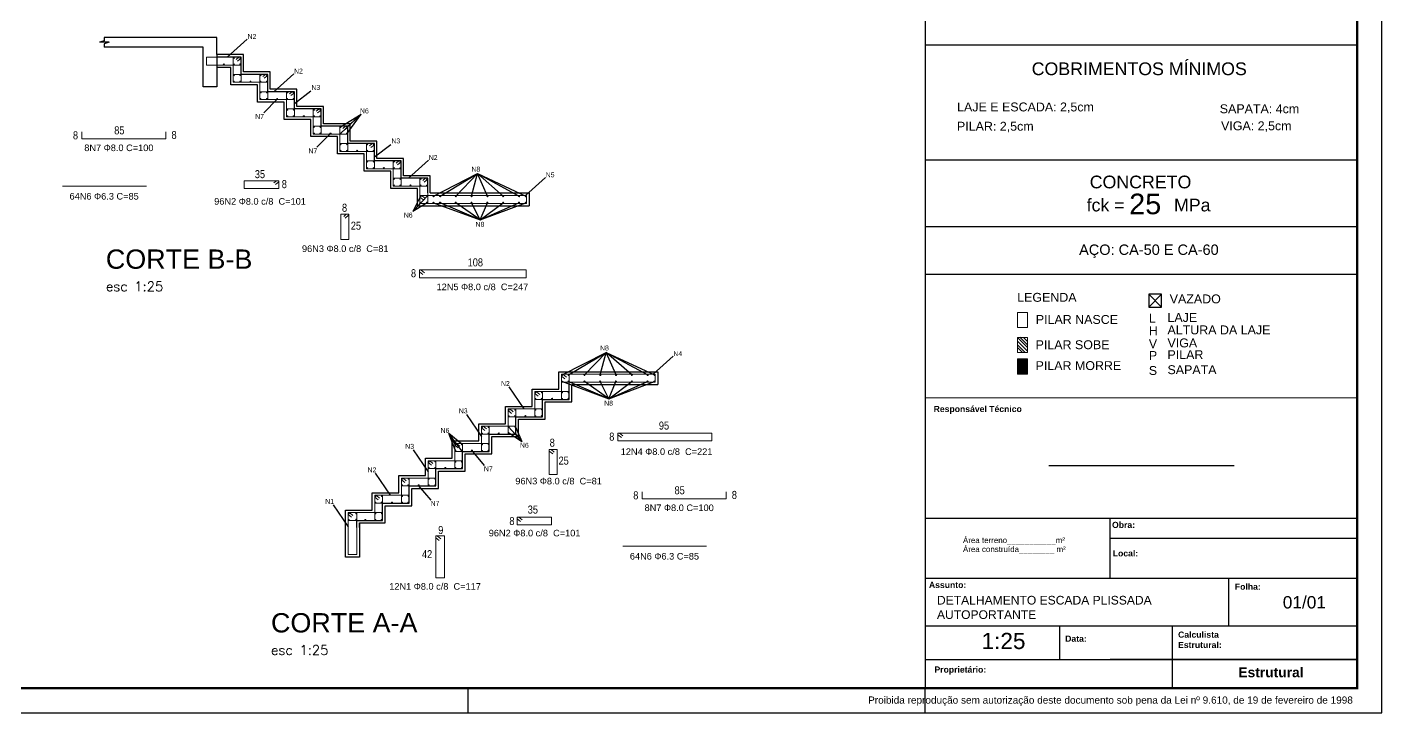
# Model space of a CAD drawing. Header units: millimetres. Extents: x 347 to 1066, y -69 to -10.
# Drawn here: x 644.9 to 699.8, y -69 to -41.2 of the extents above; entities that cross this region are included whole.
import ezdxf

# ---------------------------------------------------------------- set-up
doc = ezdxf.new("R2010")
doc.units = ezdxf.units.MM
for name, color, linetype in [('8', 8, 'Continuous'), ('ARQ-FOLHA', 7, 'Continuous'), ('ARQ-TEXTO4', 1, 'Continuous'), ('Camada 1', 7, 'Continuous'), ('COTA CYPE', 31, 'Continuous'), ('PDF_1', 7, 'Continuous'), ('PDF_3', 7, 'Continuous'), ('PDF_PILAR_BETAO', 7, 'Continuous')]:
    doc.layers.add(name, color=color, linetype=linetype)
for name, color, linetype, lineweight in [('ARM_LONGITUDINAL_Ø6_3', 31, 'Continuous', 9), ('ARM_LONGITUDINAL_Ø8', 32, 'Continuous', 9), ('G-ANNO-TEXT', 231, 'Continuous', 30)]:
    doc.layers.add(name, color=color, linetype=linetype, lineweight=lineweight)
doc.styles.add('ARIAL', font='arial.ttf')
doc.styles.add('ARIAL NARROW', font='ARIALN.TTF')
doc.styles.add('Arial_1', font='arial.ttf')
doc.styles.add('Arial_2', font='arial.ttf', dxfattribs={"height": 5})
doc.styles.add('Arial_3', font='arial.ttf', dxfattribs={"height": 2.3})
doc.styles.add('Arial_B', font='arialbd.ttf', dxfattribs={"height": 2.5})
doc.styles.add('Arial_B_1', font='arialbd.ttf', dxfattribs={"height": 4})
doc.styles.add('ROMANS', font='romans.shx')
doc.styles.get("Standard").update_dxf_attribs({"font": 'arial.ttf'})
doc.styles.add('TQS_ARIAL', font='arial.ttf')

# ---------------------------------------------------------------- blocks, each defined once
blk = doc.blocks.new('FOLHA A1')
at = {"layer": 'ARQ-FOLHA'}
for p, q in [((841, -594), (841, 0)), ((471, -594), (471, -584)), ((656, -594), (656, -584)), ((0, -594), (841, -594))]:
    blk.add_line(p, q, dxfattribs=at)
at = {"layer": 'ARQ-FOLHA', "const_width": 1}
blk.add_lwpolyline([(25, -10), (25, -584), (831, -584), (831, -10), (25, -10)], dxfattribs=at)

msp = doc.modelspace()

# ---------------------------------------------------------------- linework, layer by layer
for p, q in [((681.2897, -10.6019), (681.2897, -68.0019)), ((652.6181, -41.6546), (648.0581, -41.6546)), ((648.0581, -41.6546), (648.0581, -41.7946)), ((652.6181, -42.3546), (652.6181, -41.6546)), ((648.0581, -41.7946), (647.8581, -41.8546)), ((648.2581, -41.8546), (647.8581, -41.8546)), ((648.2581, -41.8546), (648.0581, -41.9146)), ((648.0581, -41.9146), (648.0581, -42.0546)), ((652.0581, -42.0546), (648.0581, -42.0546)), ((661.2581, -47.9546), (665.2581, -47.9546)), ((665.2581, -47.9546), (665.2581, -48.4746)), ((660.7381, -48.4746), (665.2581, -48.4746)), ((681.2897, -49.3117), (698.7897, -49.3117)), ((681.2897, -51.2422), (698.7897, -51.2422)), ((690.8716, -52.0471), (690.3466, -52.5721)), ((690.3466, -52.0471), (690.8716, -52.5721)), ((666.4667, -55.1942), (670.4667, -55.1942)), ((670.4667, -55.1942), (670.4667, -55.7142)), ((666.9867, -55.7142), (670.4667, -55.7142)), ((681.2897, -56.2507), (698.7897, -56.2404)), ((693.8066, -58.9977), (686.3066, -58.9977)), ((658.3867, -61.3142), (658.3867, -62.6942)), ((681.2897, -61.1188), (698.7897, -61.1188)), ((688.7897, -63.5461), (688.7897, -61.1188)), ((657.8267, -62.6942), (657.8267, -61.4942)), ((688.7897, -61.9238), (698.7897, -61.9238)), ((658.3867, -62.6942), (657.8267, -62.6942)), ((681.2897, -63.5461), (698.7897, -63.5461)), ((681.2897, -63.5461), (698.7897, -63.5461)), ((693.5897, -65.4816), (693.5897, -63.5461)), ((681.2897, -65.4816), (698.7897, -65.4816)), ((686.7453, -66.8438), (686.7453, -65.4816)), ((691.3167, -68.0019), (691.3167, -65.4816)), ((681.2897, -66.8438), (698.7897, -66.8438)), ((698.7897, -66.8438), (688.7897, -66.8438)), ((698.7897, -66.8438), (688.7897, -66.8438))]:
    msp.add_line(p, q)
at = {"color": 8, "lineweight": 25}
for p, q in [((698.7897, -68.0019), (698.7897, -66.8438)), ((688.7897, -68.0019), (698.7897, -68.0019))]:
    msp.add_line(p, q, dxfattribs=at)
for points in [[(652.6181, -42.3492), (652.6181, -43.6546), (652.0581, -43.6546), (652.0581, -42.0546)], [(661.2581, -47.9546), (661.2581, -47.2546), (660.1781, -47.2546), (660.1781, -46.5546), (659.0981, -46.5546), (659.0981, -45.8546), (658.0181, -45.8546), (658.0181, -45.1546), (656.9381, -45.1546), (656.9381, -44.4546), (655.8581, -44.4546), (655.8581, -43.7546), (654.7781, -43.7546), (654.7781, -43.0546), (653.6981, -43.0546), (653.6981, -42.3546), (652.6181, -42.3546)], [(661.1581, -47.9546), (661.1581, -47.3546), (660.0781, -47.3546), (660.0781, -46.6546), (658.9981, -46.6546), (658.9981, -45.9546), (657.9181, -45.9546), (657.9181, -45.2546), (656.8381, -45.2546), (656.8381, -44.5546), (655.7581, -44.5546), (655.7581, -43.8546), (654.6781, -43.8546), (654.6781, -43.1546), (653.5981, -43.1546), (653.5981, -42.4546), (652.6181, -42.4546)], [(660.7381, -48.4746), (660.7381, -47.7746), (659.6581, -47.7746), (659.6581, -47.0746), (658.5781, -47.0746), (658.5781, -46.3746), (657.4981, -46.3746), (657.4981, -45.6746), (656.4181, -45.6746), (656.4181, -44.9746), (655.3381, -44.9746), (655.3381, -44.2746), (654.2581, -44.2746), (654.2581, -43.5746), (653.1781, -43.5746), (653.1781, -42.8746), (652.6181, -42.8746)], [(690.3466, -52.5721), (690.8716, -52.5721), (690.8716, -52.0471), (690.3466, -52.0471), (690.3466, -52.5721)], [(657.8267, -61.4942), (657.8267, -60.7942), (658.9067, -60.7942), (658.9067, -60.0942), (659.9867, -60.0942), (659.9867, -59.3942), (661.0667, -59.3942), (661.0667, -58.6942), (662.1467, -58.6942), (662.1467, -57.9942), (663.2267, -57.9942), (663.2267, -57.2942), (664.3067, -57.2942), (664.3067, -56.5942), (665.3867, -56.5942), (665.3867, -55.8942), (666.4667, -55.8942), (666.4667, -55.1942)], [(658.2867, -61.4942), (658.2867, -61.2142), (659.3267, -61.2142), (659.3267, -60.5142), (660.4067, -60.5142), (660.4067, -59.8142), (661.4867, -59.8142), (661.4867, -59.1142), (662.5667, -59.1142), (662.5667, -58.4142), (663.6467, -58.4142), (663.6467, -57.7142), (664.7267, -57.7142), (664.7267, -57.0142), (665.8067, -57.0142), (665.8067, -56.3142), (666.8867, -56.3142), (666.8867, -55.7142)], [(658.3867, -61.4942), (658.3867, -61.3142), (659.4267, -61.3142), (659.4267, -60.6142), (660.5067, -60.6142), (660.5067, -59.9142), (661.5867, -59.9142), (661.5867, -59.2142), (662.6667, -59.2142), (662.6667, -58.5142), (663.7467, -58.5142), (663.7467, -57.8142), (664.8267, -57.8142), (664.8267, -57.1142), (665.9067, -57.1142), (665.9067, -56.4142), (666.9867, -56.4142), (666.9867, -55.7142)]]:
    msp.add_lwpolyline(points)
at = {"layer": '8'}
for p, q in [((653.8484, -41.7246), (653.0383, -42.4546)), ((655.7295, -43.1246), (654.9194, -43.8546)), ((656.4265, -43.8384), (655.7581, -44.3446)), ((654.5126, -44.7165), (655.0581, -44.151)), ((657.6221, -45.5506), (658.465, -44.7651)), ((657.6249, -45.2828), (658.465, -44.7651)), ((657.8875, -45.5498), (658.465, -44.7651)), ((657.8924, -45.2792), (658.465, -44.7651)), ((656.6692, -46.1054), (657.2181, -45.551)), ((659.6665, -46.0053), (658.9981, -46.5115)), ((661.1835, -46.6246), (660.3734, -47.3546)), ((661.3849, -48.0828), (663.1671, -47.1705)), ((661.6518, -48.0815), (663.1671, -47.1705)), ((662.2918, -48.0815), (663.1671, -47.1705)), ((662.9318, -48.0815), (663.1671, -47.1705)), ((663.5718, -48.0815), (663.1671, -47.1705)), ((664.2118, -48.0815), (663.1671, -47.1705)), ((663.1671, -47.1705), (664.8518, -48.0815)), ((663.1671, -47.1705), (665.1315, -48.0815)), ((665.9179, -47.3246), (665.1078, -48.0546)), ((661.1324, -48.0792), (660.5509, -48.7039)), ((660.8649, -48.0828), (660.5509, -48.7039)), ((661.1275, -48.3498), (660.5509, -48.7039)), ((660.8621, -48.3506), (660.5509, -48.7039)), ((661.3821, -48.3506), (663.2815, -49.0427)), ((663.2815, -49.0427), (661.6321, -48.3428)), ((663.2815, -49.0427), (662.2875, -48.3498)), ((663.2815, -49.0427), (662.9275, -48.3498)), ((663.2815, -49.0427), (663.5675, -48.3498)), ((663.2815, -49.0427), (664.2075, -48.3498)), ((663.2815, -49.0427), (664.8475, -48.3498)), ((663.2815, -49.0427), (665.1272, -48.3498)), ((666.5936, -55.3224), (668.3757, -54.4102)), ((666.8605, -55.3211), (668.3757, -54.4102)), ((667.5005, -55.3211), (668.3757, -54.4102)), ((668.1405, -55.3211), (668.3757, -54.4102)), ((668.7805, -55.3211), (668.3757, -54.4102)), ((669.4205, -55.3211), (668.3757, -54.4102)), ((668.3757, -54.4102), (670.0605, -55.3211)), ((668.3757, -54.4102), (670.3369, -55.3211)), ((671.0889, -54.5643), (670.2788, -55.2942)), ((664.4366, -55.8081), (665.0435, -56.6989)), ((666.6118, -55.5815), (668.4901, -56.2823)), ((668.4901, -56.2823), (666.8408, -55.5825)), ((668.4901, -56.2823), (667.4962, -55.5894)), ((668.4901, -56.2823), (668.1362, -55.5894)), ((668.4901, -56.2823), (668.7762, -55.5894)), ((668.4901, -56.2823), (669.4162, -55.5894)), ((668.4901, -56.2823), (670.0562, -55.5894)), ((668.4901, -56.2823), (670.3326, -55.5894)), ((662.7272, -56.9182), (663.3341, -57.809)), ((664.4307, -57.4194), (664.9675, -58.0211)), ((664.7015, -57.4219), (664.9675, -58.0211)), ((662.2707, -58.3502), (662.0066, -57.6921)), ((662.5353, -58.3882), (662.0066, -57.6921)), ((662.2707, -58.1194), (662.0066, -57.6921)), ((662.5396, -58.1199), (662.0066, -57.6921)), ((664.4307, -57.6502), (664.9675, -58.0211)), ((664.6972, -57.6902), (664.9675, -58.0211)), ((660.5586, -58.3508), (661.1655, -59.2416)), ((663.454, -58.9858), (662.9239, -58.3523)), ((659.0313, -59.3018), (659.6382, -60.1926)), ((661.2968, -60.384), (660.7867, -59.7903)), ((657.3198, -60.5797), (657.9267, -61.4705))]:
    msp.add_line(p, q, dxfattribs=at)
at = {"layer": 'ARM_LONGITUDINAL_Ø6_3'}
for p, q in [((646.3607, -47.6849), (649.7607, -47.6849)), ((669.0477, -62.257), (672.4477, -62.257))]:
    msp.add_line(p, q, dxfattribs=at)
for centre in [(653.3021, -42.7506), (653.3049, -42.4828), (653.5675, -42.7498), (653.5718, -42.4815), (653.3049, -43.1828), (653.5718, -43.1815), (654.3849, -43.1828), (654.6518, -43.1815), (653.3021, -43.4506), (653.5675, -43.4498), (654.3821, -43.4506), (654.3849, -43.8828), (654.6475, -43.4498), (654.6518, -43.8815), (655.4649, -43.8828), (655.7318, -43.8815), (654.3821, -44.1506), (654.6475, -44.1498), (655.4621, -44.1506), (655.7275, -44.1498), (655.4621, -44.8506), (655.4649, -44.5828), (655.7275, -44.8498), (655.7318, -44.5815), (656.5421, -44.8506), (656.5449, -44.5828), (656.8075, -44.8498), (656.8118, -44.5815), (656.5421, -45.5506), (656.5449, -45.2828), (656.8075, -45.5498), (656.8118, -45.2815), (657.6221, -45.5506), (657.6249, -45.2828), (657.8875, -45.5498), (657.8918, -45.2815), (657.6249, -45.9828), (657.8918, -45.9815), (658.7049, -45.9828), (658.9718, -45.9815), (657.6221, -46.2506), (657.8875, -46.2498), (658.7021, -46.2506), (658.9675, -46.2498), (658.7021, -46.9506), (658.7049, -46.6828), (658.9675, -46.9498), (658.9718, -46.6815), (659.7821, -46.9506), (659.7849, -46.6828), (660.0475, -46.9498), (660.0518, -46.6815), (659.7821, -47.6506), (659.7849, -47.3828), (660.0475, -47.6498), (660.0518, -47.3815), (660.8621, -47.6506), (660.8649, -47.3828), (661.1275, -47.6498), (661.1318, -47.3815), (660.8649, -48.0828), (661.1318, -48.0815), (660.8621, -48.3506), (661.1275, -48.3498), (665.5098, -56.289), (665.5127, -56.0212), (665.7753, -56.2882), (665.7796, -56.0199), (666.5907, -56.2902), (666.5936, -56.0224), (666.8572, -56.2902), (666.8615, -56.0219), (664.4298, -56.989), (664.4327, -56.7212), (664.6953, -56.9882), (664.6996, -56.7199), (665.5107, -56.9902), (665.5136, -56.7224), (665.7772, -56.9902), (665.7815, -56.7219), (663.3527, -57.4212), (663.6196, -57.4199), (664.4336, -57.4224), (664.7015, -57.4219), (662.2727, -58.1212), (662.5396, -58.1199), (663.3498, -57.689), (663.3536, -58.1224), (663.6153, -57.6882), (663.6215, -58.1219), (664.4307, -57.6902), (664.6972, -57.6902), (662.2698, -58.389), (662.5353, -58.3882), (663.3507, -58.3902), (663.6172, -58.3902), (661.1898, -59.089), (661.1927, -58.8212), (661.4553, -59.0882), (661.4596, -58.8199), (662.2707, -59.0902), (662.2736, -58.8224), (662.5372, -59.0902), (662.5415, -58.8219), (660.1098, -59.789), (660.1127, -59.5212), (660.3753, -59.7882), (660.3796, -59.5199), (661.1907, -59.7902), (661.1936, -59.5224), (661.4572, -59.7902), (661.4615, -59.5219), (659.0327, -60.2212), (659.2996, -60.2199), (660.1136, -60.2224), (660.3815, -60.2219), (659.0298, -60.489), (659.2953, -60.4882), (660.1107, -60.4902), (660.3772, -60.4902), (657.9498, -61.189), (657.9527, -60.9212), (658.2607, -61.189), (658.265, -60.9207), (659.0307, -61.1902), (659.0336, -60.9224), (659.2972, -61.1902), (659.3015, -60.9219)]:
    msp.add_circle(centre, 0.024, dxfattribs=at)
at = {"layer": 'ARM_LONGITUDINAL_Ø8'}
for p, q in [((653.502, -42.4562), (653.3958, -42.5458)), ((653.5967, -42.5004), (653.4558, -42.6132)), ((654.582, -43.1562), (654.4758, -43.2458)), ((654.6767, -43.2004), (654.5358, -43.3132)), ((655.662, -43.8562), (655.5558, -43.9458)), ((655.7567, -43.9004), (655.6158, -44.0132)), ((656.742, -44.5562), (656.6358, -44.6458)), ((656.8367, -44.6004), (656.6958, -44.7132)), ((657.822, -45.2562), (657.7158, -45.3458)), ((657.9167, -45.3004), (657.7758, -45.4132)), ((658.902, -45.9562), (658.7958, -46.0458)), ((658.9967, -46.0004), (658.8558, -46.1132)), ((659.982, -46.6562), (659.8758, -46.7458)), ((660.0767, -46.7004), (659.9358, -46.8132)), ((655.0314, -47.4605), (654.9253, -47.5501)), ((655.1262, -47.5047), (654.9852, -47.6175)), ((661.062, -47.3562), (660.9558, -47.4458)), ((661.1567, -47.4004), (661.0158, -47.5132)), ((660.8381, -48.125), (660.9767, -48.2356)), ((660.9085, -48.0579), (661.0367, -48.1682)), ((657.8576, -48.8128), (657.7514, -48.9025)), ((657.9523, -48.8571), (657.8114, -48.9699)), ((660.8213, -51.1421), (660.9599, -51.2527)), ((660.8917, -51.075), (661.0199, -51.1853)), ((666.5696, -55.3672), (666.7082, -55.4778)), ((666.64, -55.3001), (666.7682, -55.4104)), ((665.4887, -56.0659), (665.6273, -56.1766)), ((665.5591, -55.9989), (665.6873, -56.1091)), ((664.4087, -56.7659), (664.5473, -56.8766)), ((664.4791, -56.6989), (664.6073, -56.8091)), ((663.3287, -57.4659), (663.4673, -57.5766)), ((663.3991, -57.3989), (663.5273, -57.5091)), ((662.3191, -58.0989), (662.4473, -58.2091)), ((668.8548, -57.7426), (668.9934, -57.8532)), ((668.9252, -57.6755), (669.0534, -57.7858)), ((662.2487, -58.1659), (662.3873, -58.2766)), ((666.0761, -58.4058), (666.2147, -58.5164)), ((666.1465, -58.3388), (666.2747, -58.449)), ((661.1687, -58.8659), (661.3073, -58.9766)), ((661.2391, -58.7989), (661.3673, -58.9091)), ((660.0887, -59.5659), (660.2273, -59.6766)), ((660.1591, -59.4989), (660.2873, -59.6091)), ((659.0087, -60.2659), (659.1473, -60.3766)), ((659.0791, -60.1989), (659.2073, -60.3091)), ((657.9287, -60.9659), (658.0673, -61.0766)), ((657.9991, -60.8989), (658.1273, -61.0091)), ((664.7741, -61.146), (664.9127, -61.2567)), ((664.8445, -61.079), (664.9727, -61.1892)), ((661.4815, -61.9087), (661.6201, -62.0193)), ((661.5519, -61.8416), (661.6801, -61.9519))]:
    msp.add_line(p, q, dxfattribs=at)
for points in [[(652.1981, -42.7746), (653.5981, -42.7746), (653.5981, -42.4546), (652.1981, -42.4546)], [(653.2781, -43.4746), (653.5981, -43.4746), (653.5981, -42.4546), (653.2781, -42.4546)], [(653.2781, -43.4746), (654.6781, -43.4746), (654.6781, -43.1546), (653.2781, -43.1546)], [(654.3581, -44.1746), (654.6781, -44.1746), (654.6781, -43.1546), (654.3581, -43.1546)], [(654.3581, -44.1746), (655.7581, -44.1746), (655.7581, -43.8546), (654.3581, -43.8546)], [(655.4381, -44.8746), (655.7581, -44.8746), (655.7581, -43.8546), (655.4381, -43.8546)], [(655.4381, -44.8746), (656.8381, -44.8746), (656.8381, -44.5546), (655.4381, -44.5546)], [(656.5181, -45.5746), (656.8381, -45.5746), (656.8381, -44.5546), (656.5181, -44.5546)], [(656.5181, -45.5746), (657.9181, -45.5746), (657.9181, -45.2546), (656.5181, -45.2546)], [(657.5981, -46.2746), (657.9181, -46.2746), (657.9181, -45.2546), (657.5981, -45.2546)], [(657.5981, -46.2746), (658.9981, -46.2746), (658.9981, -45.9546), (657.5981, -45.9546)], [(658.6781, -46.9746), (658.9981, -46.9746), (658.9981, -45.9546), (658.6781, -45.9546)], [(658.6781, -46.9746), (660.0781, -46.9746), (660.0781, -46.6546), (658.6781, -46.6546)], [(659.7581, -47.6746), (660.0781, -47.6746), (660.0781, -46.6546), (659.7581, -46.6546)], [(653.7275, -47.7789), (655.1275, -47.7789), (655.1275, -47.4589), (653.7275, -47.4589)], [(659.7581, -47.6746), (661.1581, -47.6746), (661.1581, -47.3546), (659.7581, -47.3546)], [(660.8381, -48.3746), (661.1581, -48.3746), (661.1581, -47.3546), (660.8381, -47.3546)], [(665.1581, -48.0546), (660.8381, -48.0546), (660.8381, -48.3746), (665.1581, -48.3746)], [(657.6337, -49.8313), (657.9537, -49.8313), (657.9537, -48.8113), (657.6337, -48.8113)], [(665.1413, -51.0717), (660.8213, -51.0717), (660.8213, -51.3917), (665.1413, -51.3917)], [(666.8867, -56.3142), (666.5667, -56.3142), (666.5667, -55.2942), (666.8867, -55.2942)], [(666.5667, -55.6142), (670.3667, -55.6142), (670.3667, -55.2942), (666.5667, -55.2942)], [(665.8067, -57.0142), (665.4867, -57.0142), (665.4867, -55.9942), (665.8067, -55.9942)], [(666.8867, -56.3142), (665.4867, -56.3142), (665.4867, -55.9942), (666.8867, -55.9942)], [(664.7267, -57.7142), (664.4067, -57.7142), (664.4067, -56.6942), (664.7267, -56.6942)], [(665.8067, -57.0142), (664.4067, -57.0142), (664.4067, -56.6942), (665.8067, -56.6942)], [(663.6467, -58.4142), (663.3267, -58.4142), (663.3267, -57.3942), (663.6467, -57.3942)], [(664.7267, -57.7142), (663.3267, -57.7142), (663.3267, -57.3942), (664.7267, -57.3942)], [(662.5667, -59.1142), (662.2467, -59.1142), (662.2467, -58.0942), (662.5667, -58.0942)], [(663.6467, -58.4142), (662.2467, -58.4142), (662.2467, -58.0942), (663.6467, -58.0942)], [(668.8548, -57.9934), (672.6548, -57.9934), (672.6548, -57.6734), (668.8548, -57.6734)], [(666.3941, -59.3541), (666.0741, -59.3541), (666.0741, -58.3341), (666.3941, -58.3341)], [(661.4867, -59.8142), (661.1667, -59.8142), (661.1667, -58.7942), (661.4867, -58.7942)], [(662.5667, -59.1142), (661.1667, -59.1142), (661.1667, -58.7942), (662.5667, -58.7942)], [(660.4067, -60.5142), (660.0867, -60.5142), (660.0867, -59.4942), (660.4067, -59.4942)], [(661.4867, -59.8142), (660.0867, -59.8142), (660.0867, -59.4942), (661.4867, -59.4942)], [(659.3267, -61.2142), (659.0067, -61.2142), (659.0067, -60.1942), (659.3267, -60.1942)], [(660.4067, -60.5142), (659.0067, -60.5142), (659.0067, -60.1942), (660.4067, -60.1942)], [(658.2867, -62.5942), (657.9267, -62.5942), (657.9267, -60.8942), (658.2867, -60.8942)], [(659.3267, -61.2142), (657.9267, -61.2142), (657.9267, -60.8942), (659.3267, -60.8942)], [(666.1721, -61.3943), (664.7721, -61.3943), (664.7721, -61.0743), (666.1721, -61.0743)], [(661.8395, -63.537), (661.4795, -63.537), (661.4795, -61.837), (661.8395, -61.837)]]:
    msp.add_lwpolyline(points, close=True, dxfattribs=at)
for points in [[(647.1449, -45.4816), (647.1449, -45.7616), (650.5449, -45.7616), (650.5449, -45.4816)], [(669.832, -60.0537), (669.832, -60.3337), (673.232, -60.3337), (673.232, -60.0537)]]:
    msp.add_lwpolyline(points, dxfattribs=at)
for centre in [(652.8981, -42.751), (653.9781, -43.451), (655.0581, -44.151), (656.1381, -44.851), (657.2181, -45.551), (658.2981, -46.251), (659.3781, -46.951), (660.4581, -47.651), (661.3849, -48.0828), (661.6518, -48.0815), (662.2918, -48.0815), (662.9318, -48.0815), (663.5718, -48.0815), (664.2118, -48.0815), (664.8518, -48.0815), (665.1315, -48.0815), (661.3821, -48.3506), (661.6475, -48.3498), (662.2875, -48.3498), (662.9275, -48.3498), (663.5675, -48.3498), (664.2075, -48.3498), (664.8475, -48.3498), (665.1272, -48.3498), (666.5936, -55.3224), (666.8605, -55.3211), (667.5005, -55.3211), (668.1405, -55.3211), (668.7805, -55.3211), (669.4205, -55.3211), (670.0605, -55.3211), (670.3369, -55.3211), (666.5907, -55.5902), (666.8562, -55.5894), (667.4962, -55.5894), (668.1362, -55.5894), (668.7762, -55.5894), (669.4162, -55.5894), (670.0562, -55.5894), (670.3326, -55.5894), (666.1867, -56.2903), (665.1067, -56.9903), (664.0267, -57.6903), (662.9467, -58.3903), (661.8667, -59.0903), (660.7867, -59.7903), (659.7067, -60.4903), (658.6267, -61.1903)]:
    msp.add_circle(centre, 0.024, dxfattribs=at)
at = {"layer": 'Camada 1', "color": 0, "lineweight": 25}
for p, q in [((681.2897, -41.9612), (698.7897, -41.9612)), ((681.2897, -46.6145), (698.7897, -46.6145)), ((698.7897, -68.0019), (698.7897, -50.2887))]:
    msp.add_line(p, q, dxfattribs=at)
at = {"layer": 'PDF_1', "lineweight": 18}
msp.add_lwpolyline([(685.0379, -53.8014), (685.4411, -53.8014), (685.4411, -54.4168), (685.0379, -54.4168)], close=True, dxfattribs=at)
for points in [[(685.4411, -54.2131), (685.0379, -53.8056)], [(685.4411, -54.3616), (685.0379, -53.9542)], [(685.3477, -54.4168), (685.0379, -54.1027)], [(685.2395, -54.4168), (685.0379, -54.208)], [(685.4411, -54.107), (685.1313, -53.7971)], [(685.4411, -53.9669), (685.2798, -53.8056)]]:
    msp.add_lwpolyline(points, dxfattribs=at)
at = {"layer": 'PDF_1'}
for points in [[(685.0379, -54.6715), (685.4411, -55.2912), (685.0379, -55.2912)], [(685.0379, -54.6715), (685.4411, -54.6715), (685.4411, -55.2912)]]:
    msp.add_solid(points, dxfattribs=at)
at = {"layer": 'PDF_3', "lineweight": 18}
msp.add_lwpolyline([(685.0379, -54.6715), (685.4411, -54.6715), (685.4411, -55.2912), (685.0379, -55.2912)], close=True, dxfattribs=at)
at = {"layer": 'PDF_PILAR_BETAO', "lineweight": 18}
msp.add_lwpolyline([(685.0379, -52.7869), (685.4411, -52.7869), (685.4411, -53.4024), (685.0379, -53.4024)], close=True, dxfattribs=at)

# ---------------------------------------------------------------- block references
at = {"layer": 'ARQ-FOLHA', "xscale": 0.1, "yscale": 0.1, "zscale": 0.1}
msp.add_blockref('FOLHA A1', (615.6897, -9.6019), dxfattribs=at)

# ---------------------------------------------------------------- texts
for s, p in [('N2', (653.8603, -41.7196)), ('N2', (655.7414, -43.1196)), ('N3', (656.4429, -43.7794)), ('N7', (654.1681, -44.9597)), ('N6', (658.4111, -44.733)), ('N3', (659.6829, -45.9463)), ('N7', (656.3247, -46.3486)), ('N2', (661.1954, -46.6196)), ('N8', (662.9225, -47.0901)), ('N5', (665.9298, -47.3196)), ('N6', (660.1835, -48.9483)), ('N8', (663.0904, -49.3239)), ('N8', (668.1311, -54.3297)), ('N4', (671.1008, -54.5592)), ('N2', (664.1212, -55.7683)), ('N8', (668.299, -56.5636)), ('N3', (662.4118, -56.8783)), ('N6', (661.672, -57.6665)), ('N3', (660.2432, -58.3109)), ('N6', (664.8884, -58.2688)), ('N2', (658.7159, -59.262)), ('N7', (663.429, -59.2225)), ('N1', (657.0044, -60.5398)), ('N7', (661.2718, -60.6207))]:
    msp.add_text(s, height=0.2).set_placement(p)
at = {"width": 0.304451, "attachment_point": 5, "style": 'ARIAL NARROW'}
for s, insert, char_height in [('8', (646.8923, -45.6236), 0.3241), ('85', (648.6672, -45.4205), 0.32413), ('8', (650.8829, -45.608), 0.3241), ('35', (654.3593, -47.1942), 0.32413), ('8', (655.3473, -47.5987), 0.3241), ('8', (657.7859, -48.5547), 0.3241), ('25', (658.246, -49.2804), 0.32413), ('108', (663.081, -50.7668), 0.32413), ('8', (660.5781, -51.2051), 0.3241), ('95', (670.7203, -57.3721), 0.32413), ('8', (666.1973, -58.0655), 0.3241), ('8', (668.6076, -57.8195), 0.3241), ('25', (666.6574, -58.7912), 0.32413), ('8', (669.5793, -60.1957), 0.3241), ('85', (671.3543, -59.9925), 0.32413), ('8', (673.57, -60.1801), 0.3241), ('35', (665.4101, -60.7733), 0.32413), ('9', (661.6819, -61.5993), 0.3241), ('8', (664.5631, -61.2361), 0.3241), ('42', (661.1272, -62.576), 0.32413)]:
    msp.add_mtext(s, dxfattribs=dict(at, insert=insert, char_height=char_height))
at = {"attachment_point": 1}
for s, width, heights, insert, char_height in [('8N7 {\\Fgreeks|c0;F}8.0 C=100', 4.150245, [0], (647.2472, -45.9932), 0.266791), ('64N6 {\\Fgreeks|c0;F}6.3 C=85', 4.150245, [0], (646.6509, -47.9552), 0.266791), ('96N2 {\\Fgreeks|c0;F}8.0 c/8  C=101', 4.150245, [0], (652.5077, -48.1619), 0.266791), ('96N3 {\\Fgreeks|c0;F}8.0 c/8  C=81', 4.150245, [0], (656.0616, -50.0753), 0.266791), ('12N5 {\\Fgreeks|c0;F}8.0 c/8  C=247', 4.150245, [0], (661.5107, -51.6225), 0.266791), ('12N4 {\\Fgreeks|c0;F}8.0 c/8  C=221', 4.150245, [0], (668.9679, -58.2926), 0.266791), ('96N3 {\\Fgreeks|c0;F}8.0 c/8  C=81', 4.150245, [0], (664.7003, -59.4856), 0.266791), ('8N7 {\\Fgreeks|c0;F}8.0 C=100', 4.150245, [0], (669.9342, -60.5653), 0.266791), ('96N2 {\\Fgreeks|c0;F}8.0 c/8  C=101', 4.150245, [0], (663.6245, -61.5897), 0.266791), ('64N6 {\\Fgreeks|c0;F}6.3 C=85', 4.150245, [0], (669.3379, -62.5273), 0.266791), ('12N1 {\\Fgreeks|c0;F}8.0 c/8  C=117', 4.150245, [0], (659.5942, -63.7487), 0.266791), ('DETALHAMENTO ESCADA PLISSADA AUTOPORTANTE', 11.829823, [1.969], (681.7739, -64.2646), 0.35)]:
    msp.add_mtext_dynamic_manual_height_columns(s, width=width, gutter_width=12.5, heights=heights, dxfattribs=dict(at, insert=insert, char_height=char_height))
at = {"layer": 'ARQ-TEXTO4', "color": 31, "char_height": 0.39, "width": 29.650864, "attachment_point": 1, "style": 'ROMANS'}
for s, insert in [('{\\fArial|b0|i0|c0|p34;\\H2x;\\C4;CORTE B-B\\P\\Fromans|c0;\\H0.50002x;\\C2;esc 1:25}', (648.1211, -50.2425)), ('{\\fArial|b0|i0|c0|p34;\\H2x;\\C4;CORTE A-A\\P\\Fromans|c0;\\H0.50002x;\\C2;esc 1:25}', (654.8069, -64.964))]:
    msp.add_mtext(s, dxfattribs=dict(at, insert=insert))
at = {"layer": 'Camada 1', "color": 0, "lineweight": 25, "style": 'TQS_ARIAL'}
for s, height, p in [('COBRIMENTOS MÍNIMOS', 0.514893, (685.6088, -43.1843)), ('LAJE E ESCADA: 2,5cm', 0.360425, (682.5881, -44.6524)), ('SAPATA: 4cm', 0.360425, (693.2242, -44.7258)), ('PILAR: 2,5cm', 0.360425, (682.5837, -45.4334)), ('VIGA: 2,5cm', 0.360425, (693.2767, -45.4152)), ('CONCRETO', 0.51489, (687.9588, -47.7668)), ('AÇO: CA-50 E CA-60', 0.420812, (687.5293, -50.4609)), ('LEGENDA', 0.36043, (685.0205, -52.3593)), ('VAZADO', 0.36043, (691.1974, -52.4232)), ('PILAR NASCE', 0.360425, (685.7751, -53.2552)), ('L', 0.3604, (690.3525, -53.2071)), ('LAJE', 0.36043, (691.1066, -53.1738)), ('H', 0.3604, (690.3525, -53.7115)), ('ALTURA DA LAJE', 0.360425, (691.1066, -53.6782)), ('PILAR SOBE', 0.36043, (685.7667, -54.2776)), ('V', 0.3604, (690.3525, -54.2384)), ('VIGA', 0.36043, (691.1066, -54.2051)), ('PILAR MORRE', 0.360425, (685.7667, -55.1237)), ('P', 0.3604, (690.3525, -54.7138)), ('PILAR', 0.36043, (691.1066, -54.6805)), ('S', 0.3604, (690.3525, -55.3216)), ('SAPATA', 0.36043, (691.1066, -55.2883))]:
    msp.add_text(s, height=height, dxfattribs=at).set_placement(p)
at = {"layer": 'COTA CYPE', "lineweight": 25, "style": 'TQS_ARIAL'}
for s, height, p in [('fck =          MPa', 0.514893, (687.8342, -48.7007)), ('25', 0.83413, (689.5576, -48.8149))]:
    msp.add_text(s, height=height, dxfattribs=at).set_placement(p)
at = {"layer": 'G-ANNO-TEXT', "color": 7, "attachment_point": 1}
for s, insert, char_height, width, style in [('Responsável Técnico ', (681.6384, -56.5741), 0.25, 4.417298, 'Arial_B'), ('Obra:', (688.863, -61.2661), 0.25, 1.122362, 'Arial_B'), ('Área terreno___________m²', (682.8275, -61.8967), 0.23, 5.659914, 'Arial_3'), ('Área construída________ m²', (682.8275, -62.2605), 0.23, 6.197044, 'Arial_3'), ('Local:', (688.8927, -62.4174), 0.25, 1.234599, 'Arial_B'), ('Assunto:', (681.4482, -63.6957), 0.25, 1.811814, 'Arial_B'), ('Folha:', (693.8366, -63.7669), 0.25, 1.258649, 'Arial_B'), ('01/01', (695.7762, -64.2749), 0.5, 2.164556, 'Arial_2'), ('1:25', (683.578, -65.7618), 0.65491, 10.080639, 'Arial_1'), ('Calculista Estrutural:', (691.5366, -65.7085), 0.25, 2.176767, 'Arial_B'), ('Data:', (686.9671, -65.8729), 0.25, 1.050211, 'Arial_B'), ('Proprietário: ', (681.6721, -67.1226), 0.25, 2.661602, 'Arial_B'), ('Estrutural', (693.9785, -67.1593), 0.4, 3.214767, 'Arial_B_1'), ('Proibida reprodução sem autorização deste documento sob pena da Lei nº 9.610, de 19 de fevereiro de 1998', (678.986, -68.3369), 0.29, 23.770034, 'ARIAL')]:
    msp.add_mtext(s, dxfattribs=dict(at, insert=insert, char_height=char_height, width=width, style=style))

doc.saveas('drawing.dxf')
